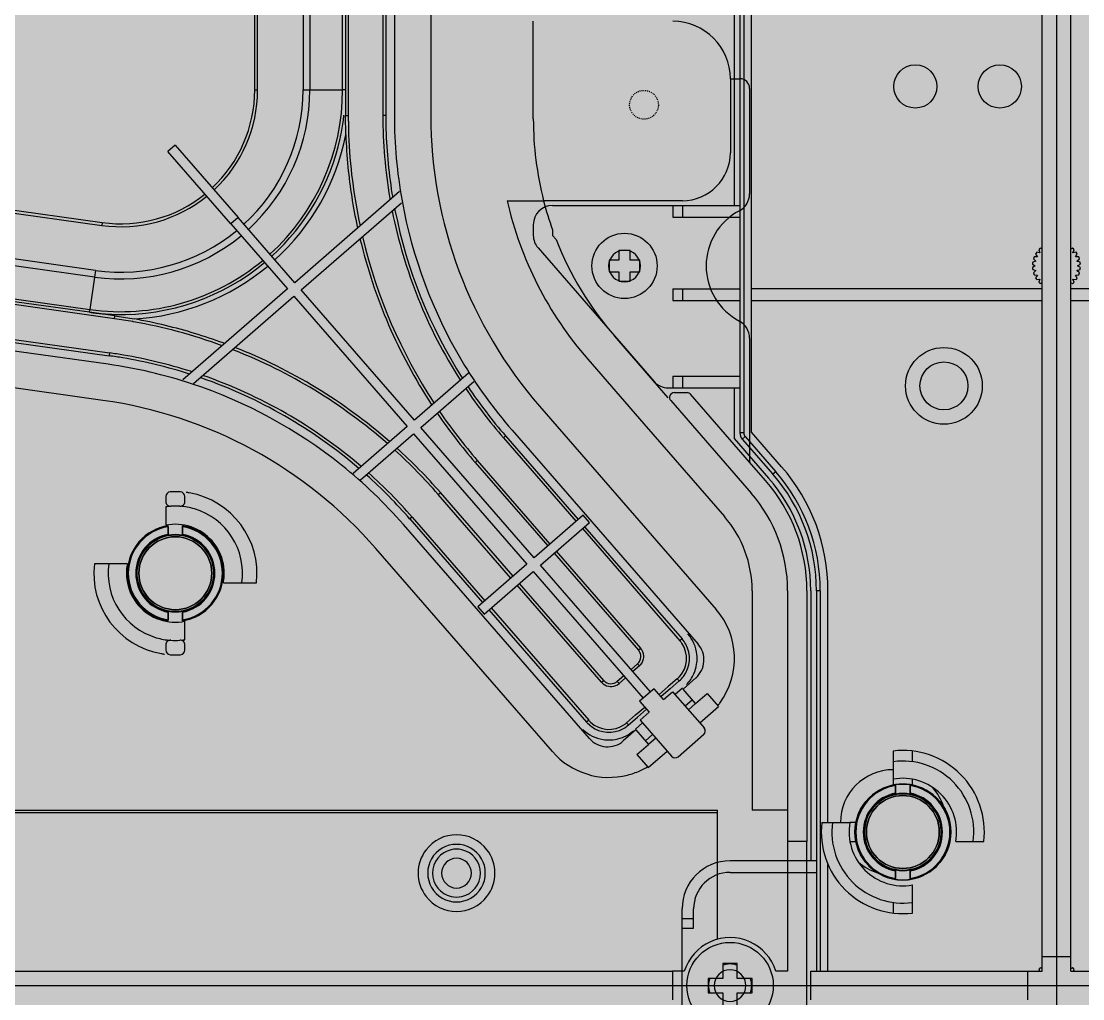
# Model space of a CAD drawing. Header units: millimetres. Extents: x -1070 to 42146, y 1440 to 12921.
# Drawn here: x 5753.9 to 5864.5, y 3266.5 to 3368.3 of the extents above; entities that cross this region are included whole.
import ezdxf

# ---------------------------------------------------------------- set-up
doc = ezdxf.new("R2010")
doc.units = ezdxf.units.MM
doc.linetypes.add('HIDDEN', pattern=[0.2, 0.1, -0.1])
for name, color, linetype in [('CITI-3MM实线CONTINUOUS', 7, 'Continuous'), ('CITIE-TAO实线CONTINUOUS', 7, 'Continuous'), ('CUPOST实线CONTINUOUS', 7, 'Continuous'), ('DW-PLUS-XIANGTI隐藏线HIDDEN', 7, 'Continuous'), ('M4-S_3实线CONTINUOUS', 7, 'Continuous'), ('M4-S实线CONTINUOUS', 7, 'Continuous'), ('QUE-PLATE-0314实线CONTINUOUS', 7, 'Continuous')]:
    doc.layers.add(name, color=color, linetype=linetype)

msp = doc.modelspace()

# ---------------------------------------------------------------- hatches: boundary and pattern name
at = {"lineweight": -3}
h = msp.add_hatch(color=256, dxfattribs=at)
h.dxf.hatch_style = 1
h.paths.add_polyline_path([(5611.757, 3767.826), (5611.757, 2767.826), (6111.757, 2767.826), (6111.757, 3767.826)])

# ---------------------------------------------------------------- linework, layer by layer
at = {"color": 1, "lineweight": -3}
for p, q in [((5861.757, 3767.826), (5861.757, 2767.826)), ((5611.757, 3267.826), (6111.757, 3267.826))]:
    msp.add_line(p, q, dxfattribs=at)
at = {"color": 7, "linetype": 'Continuous', "lineweight": -3}
for p, q in [((5778.23, 3361.163), (5778.23, 3400.924)), ((5778.53, 3361.163), (5778.53, 3400.924)), ((5783.266, 3400.924), (5783.266, 3361.163)), ((5783.973, 3400.924), (5783.973, 3361.163)), ((5787.388, 3361.163), (5787.388, 3400.924)), ((5787.68, 3400.924), (5787.68, 3361.163)), ((5787.98, 3400.924), (5787.98, 3358.504)), ((5791.58, 3400.924), (5791.58, 3358.504)), ((5791.88, 3400.924), (5791.88, 3358.504)), ((5792.78, 3400.924), (5792.78, 3358.504)), ((5796.58, 3400.924), (5796.58, 3358.504)), ((5807.257, 3358.157), (5807.257, 3368.326)), ((5827.788, 3362.326), (5828.788, 3362.326)), ((5827.788, 3362.326), (5827.788, 3354.623)), ((5829.788, 3361.326), (5829.788, 3350.342)), ((5778.23, 3361.163), (5778.53, 3361.163)), ((5783.266, 3361.163), (5783.973, 3361.163)), ((5783.973, 3361.163), (5787.388, 3361.163)), ((5787.68, 3361.163), (5787.388, 3361.163)), ((5787.68, 3361.163), (5787.68, 3358.504)), ((5787.718, 3356.482), (5787.68, 3358.504)), ((5787.68, 3358.504), (5787.98, 3358.504)), ((5791.88, 3358.504), (5791.58, 3358.504)), ((5769.937, 3355.418), (5769.182, 3354.762)), ((5775.743, 3347.215), (5769.182, 3354.762)), ((5769.937, 3355.418), (5776.498, 3347.871)), ((5722.924, 3352.586), (5762.297, 3347.052)), ((5722.966, 3352.883), (5762.339, 3347.349)), ((5793.314, 3350.564), (5782.402, 3341.079)), ((5783.058, 3340.324), (5793.512, 3349.412)), ((5804.522, 3349.623), (5808.329, 3349.623)), ((5822.788, 3349.623), (5808.329, 3349.623)), ((5761.54, 3341.662), (5722.167, 3347.196)), ((5761.638, 3342.362), (5722.265, 3347.896)), ((5762.339, 3347.349), (5762.297, 3347.052)), ((5776.498, 3347.871), (5775.743, 3347.215)), ((5775.743, 3347.215), (5781.647, 3340.423)), ((5782.402, 3341.079), (5776.498, 3347.871)), ((5809.257, 3346.582), (5809.257, 3346.006)), ((5809.257, 3346.006), (5809.634, 3345.572)), ((5761.024, 3337.991), (5721.651, 3343.525)), ((5721.691, 3343.815), (5761.065, 3338.281)), ((5763.616, 3337.324), (5721.609, 3343.228)), ((5761.54, 3341.662), (5761.065, 3338.281)), ((5761.638, 3342.362), (5761.54, 3341.662)), ((5781.647, 3340.423), (5770.736, 3330.938)), ((5794.867, 3326.739), (5783.058, 3340.324)), ((5721.066, 3339.366), (5763.073, 3333.462)), ((5721.108, 3339.663), (5763.115, 3333.759)), ((5771.849, 3330.581), (5782.303, 3339.668)), ((5782.303, 3339.668), (5794.113, 3326.083)), ((5762.947, 3332.571), (5720.941, 3338.474)), ((5761.024, 3337.991), (5761.065, 3338.281)), ((5763.657, 3337.621), (5761.024, 3337.991)), ((5763.616, 3337.324), (5763.657, 3337.621)), ((5763.657, 3337.621), (5765.654, 3337.303)), ((5762.419, 3328.808), (5720.412, 3334.711)), ((5821.321, 3329.08), (5815.719, 3335.523)), ((5829.788, 3335.309), (5829.788, 3322.388)), ((5763.115, 3333.759), (5763.073, 3333.462)), ((5812.927, 3333.096), (5818.776, 3326.367)), ((5800.496, 3331.633), (5794.867, 3326.739)), ((5795.523, 3325.985), (5801.047, 3330.786)), ((5821.946, 3329.623), (5823.271, 3329.623)), ((5829.788, 3322.388), (5823.648, 3329.451)), ((5807.913, 3328.194), (5826.308, 3307.033)), ((5821.568, 3328.795), (5829.955, 3319.147)), ((5794.113, 3326.083), (5788.483, 3321.19)), ((5807.332, 3312.4), (5795.523, 3325.985)), ((5818.776, 3326.367), (5827.162, 3316.72)), ((5789.245, 3320.527), (5794.769, 3325.329)), ((5794.769, 3325.329), (5806.578, 3311.744)), ((5804.366, 3325.111), (5804.139, 3324.914)), ((5804.139, 3324.914), (5811.71, 3316.205)), ((5804.366, 3325.111), (5811.936, 3316.402)), ((5805.045, 3325.701), (5824.424, 3303.408)), ((5801.422, 3322.552), (5801.196, 3322.355)), ((5801.422, 3322.552), (5808.993, 3313.843)), ((5801.196, 3322.355), (5808.766, 3313.646)), ((5831.464, 3320.46), (5829.788, 3322.388)), ((5797.347, 3319.009), (5797.573, 3319.206)), ((5805.144, 3310.497), (5797.573, 3319.206)), ((5768.96, 3318.779), (5768.96, 3318.278)), ((5770.96, 3318.278), (5770.96, 3318.779)), ((5804.917, 3310.301), (5797.347, 3319.009)), ((5768.96, 3317.723), (5768.96, 3315.796)), ((5813.104, 3293.567), (5793.724, 3315.86)), ((5794.63, 3316.648), (5794.404, 3316.451)), ((5794.404, 3316.451), (5801.974, 3307.742)), ((5794.63, 3316.648), (5802.2, 3307.939)), ((5812.445, 3316.844), (5807.332, 3312.4)), ((5807.988, 3311.645), (5813.101, 3316.089)), ((5813.101, 3316.089), (5812.445, 3316.844)), ((5769.21, 3315.637), (5769.21, 3315.738)), ((5769.21, 3315.637), (5769.21, 3314.851)), ((5769.21, 3314.851), (5769.21, 3314.749)), ((5770.71, 3315.738), (5770.71, 3315.637)), ((5770.71, 3315.637), (5770.71, 3314.851)), ((5770.71, 3314.749), (5770.71, 3314.851)), ((5812.366, 3315.45), (5822.535, 3303.752)), ((5812.592, 3315.647), (5822.761, 3303.949)), ((5809.252, 3292.206), (5790.856, 3313.367)), ((5809.422, 3312.892), (5818.214, 3302.779)), ((5809.649, 3313.089), (5818.44, 3302.975)), ((5763.032, 3311.795), (5761.519, 3311.795)), ((5764.959, 3311.795), (5763.032, 3311.795)), ((5806.578, 3311.744), (5801.466, 3307.3)), ((5819.469, 3298.438), (5807.988, 3311.645)), ((5802.122, 3306.545), (5807.234, 3310.989)), ((5807.234, 3310.989), (5818.715, 3297.782)), ((5774.961, 3309.795), (5776.888, 3309.795)), ((5776.888, 3309.795), (5778.401, 3309.795)), ((5814.365, 3299.433), (5805.573, 3309.546)), ((5814.591, 3299.63), (5805.8, 3309.743)), ((5830.057, 3308.978), (5830.057, 3286.091)), ((5833.757, 3308.978), (5833.757, 3282.826)), ((5835.757, 3308.978), (5835.757, 3282.826)), ((5801.466, 3307.3), (5802.122, 3306.545)), ((5802.63, 3306.987), (5812.799, 3295.289)), ((5802.856, 3307.184), (5813.025, 3295.486)), ((5769.21, 3306.84), (5769.21, 3306.738)), ((5769.21, 3306.738), (5769.21, 3305.952)), ((5769.21, 3305.851), (5769.21, 3305.952)), ((5770.71, 3306.738), (5770.71, 3306.84)), ((5770.71, 3306.738), (5770.71, 3305.952)), ((5770.71, 3305.952), (5770.71, 3305.851)), ((5770.96, 3303.866), (5770.96, 3305.794)), ((5822.761, 3303.949), (5822.535, 3303.752)), ((5768.96, 3303.311), (5768.96, 3302.81)), ((5770.96, 3302.81), (5770.96, 3303.311)), ((5818.44, 3302.975), (5818.214, 3302.779)), ((5818.115, 3301.368), (5817.436, 3300.777)), ((5818.312, 3301.141), (5817.633, 3300.551)), ((5818.312, 3301.141), (5818.115, 3301.368)), ((5814.365, 3299.433), (5814.591, 3299.63)), ((5816.681, 3300.121), (5816.002, 3299.531)), ((5816.199, 3299.305), (5816.002, 3299.531)), ((5816.878, 3299.895), (5816.199, 3299.305)), ((5822.258, 3299.802), (5821.315, 3298.982)), ((5822.455, 3299.576), (5821.512, 3298.756)), ((5822.455, 3299.576), (5822.258, 3299.802)), ((5824.178, 3299.881), (5822.857, 3298.733)), ((5819.469, 3298.438), (5818.715, 3297.782)), ((5819.847, 3298.766), (5819.469, 3298.438)), ((5820.831, 3297.634), (5819.847, 3298.766)), ((5821.315, 3298.982), (5820.372, 3298.162)), ((5821.512, 3298.756), (5820.569, 3297.936)), ((5820.831, 3297.634), (5821.774, 3298.454)), ((5821.774, 3298.454), (5824.595, 3295.209)), ((5822.791, 3298.808), (5822.037, 3298.152)), ((5824.169, 3297.223), (5822.857, 3298.733)), ((5824.169, 3297.223), (5825.377, 3298.273)), ((5825.377, 3298.273), (5826.558, 3296.914)), ((5818.715, 3297.782), (5818.337, 3297.454)), ((5818.337, 3297.454), (5819.322, 3296.322)), ((5823.841, 3297.601), (5823.086, 3296.944)), ((5824.169, 3297.223), (5823.414, 3296.567)), ((5816.975, 3295.21), (5817.919, 3296.03)), ((5817.919, 3296.03), (5818.862, 3296.85)), ((5818.116, 3295.804), (5819.059, 3296.624)), ((5818.378, 3295.502), (5819.322, 3296.322)), ((5824.595, 3295.209), (5826.558, 3296.914)), ((5813.025, 3295.486), (5812.799, 3295.289)), ((5816.975, 3295.21), (5817.172, 3294.983)), ((5817.172, 3294.983), (5818.116, 3295.804)), ((5818.641, 3295.2), (5817.886, 3294.544)), ((5818.378, 3295.502), (5821.199, 3292.256)), ((5824.595, 3295.209), (5825.055, 3294.68)), ((5817.951, 3294.468), (5816.631, 3293.32)), ((5817.951, 3294.468), (5819.264, 3292.959)), ((5819.69, 3293.992), (5818.936, 3293.336)), ((5822.364, 3291.679), (5825.005, 3293.975)), ((5818.056, 3291.909), (5819.264, 3292.959)), ((5820.018, 3293.615), (5819.264, 3292.959)), ((5818.056, 3291.909), (5819.237, 3290.551)), ((5819.237, 3290.551), (5821.199, 3292.256)), ((5821.199, 3292.256), (5821.658, 3291.728)), ((5845.007, 3288.668), (5845.007, 3288.769)), ((5845.007, 3288.668), (5845.007, 3287.882)), ((5846.507, 3288.769), (5846.507, 3288.668)), ((5846.507, 3288.668), (5846.507, 3287.882)), ((5845.007, 3287.882), (5845.007, 3287.78)), ((5846.507, 3287.78), (5846.507, 3287.882)), ((5642.018, 3286.091), (5826.457, 3286.091)), ((5826.457, 3272.654), (5826.457, 3286.091)), ((5833.757, 3286.091), (5830.057, 3286.091)), ((5826.457, 3285.841), (5711.097, 3285.841)), ((5835.757, 3282.826), (5833.757, 3282.826)), ((5833.757, 3282.826), (5833.757, 3269.326)), ((5835.757, 3252.826), (5835.757, 3282.826)), ((5845.007, 3279.871), (5845.007, 3279.77)), ((5845.007, 3279.77), (5845.007, 3278.984)), ((5846.507, 3279.77), (5846.507, 3279.871)), ((5846.507, 3279.77), (5846.507, 3278.984)), ((5845.007, 3278.882), (5845.007, 3278.984)), ((5846.507, 3278.984), (5846.507, 3278.882)), ((5737.357, 3269.326), (5821.757, 3269.326)), ((5822.987, 3269.326), (5821.757, 3269.326)), ((5821.757, 3269.326), (5821.757, 3266.326)), ((5833.757, 3269.326), (5832.526, 3269.326))]:
    msp.add_line(p, q, dxfattribs=at)
for centre, radius, start, end in [((5821.788, 3362.326), 6, 0, 90), ((5828.788, 3361.326), 1, 0, 90), ((5764.28, 3361.163), 13.95, 313.05405, 0), ((5764.28, 3361.163), 14.25, 313.01079, 0), ((5764.28, 3361.163), 18.986, 312.50909, 0), ((5764.28, 3361.163), 19.693, 312.45489, 0), ((5764.28, 3361.163), 23.107, 312.23988, 0), ((5764.28, 3361.163), 23.4, 348.72787, 352.71821), ((5764.28, 3361.163), 23.4, 352.71821, 353.52023), ((5842.78, 3358.504), 54.8, 180, 182.02285), ((5842.78, 3358.504), 51.2, 180, 189.67345), ((5842.78, 3358.504), 50.9, 180, 181.62101), ((5842.78, 3358.504), 50, 180, 190.25), ((5842.78, 3358.504), 46.2, 180, 221), ((5841.757, 3358.157), 34.5, 180, 194.32275), ((5842.78, 3358.504), 50.9, 181.62101, 189.67722), ((5764.28, 3361.163), 23.4, 312.22436, 347.5251), ((5764.28, 3361.163), 23.9, 312.19874, 348.72459), ((5764.28, 3361.163), 23.4, 347.5251, 348.72787), ((5842.78, 3358.504), 55.1, 182.09386, 185.60127), ((5842.78, 3358.504), 54.8, 182.02285, 182.08877), ((5842.78, 3358.504), 54.8, 182.08877, 192.12754), ((5822.788, 3354.623), 5, 270, 0), ((5842.78, 3358.504), 55.1, 185.60127, 192.12376), ((5764.28, 3361.163), 13.95, 262, 308.94595), ((5827.788, 3350.342), 2, 297.83402, 0), ((5764.28, 3361.163), 14.25, 262, 308.98921), ((5842.78, 3358.504), 51.2, 189.67345, 189.8813), ((5842.78, 3358.504), 50, 190.25, 210.75), ((5841.757, 3358.157), 38.2, 192.91014, 221), ((5841.757, 3358.157), 34.5, 194.32275, 199.60486), ((5842.78, 3358.504), 51.2, 191.17969, 212.56441), ((5842.78, 3358.504), 50.9, 190.98595, 191.17406), ((5842.78, 3358.504), 50.9, 191.17406, 212.57134), ((5831.757, 3342.826), 6.5, 117.83402, 242.16598), ((5842.78, 3358.504), 55.1, 192.12376, 192.29941), ((5764.28, 3361.163), 19.693, 262, 309.54511), ((5764.28, 3361.163), 18.986, 262, 309.49091), ((5842.78, 3358.504), 54.8, 193.3148, 193.47342), ((5842.78, 3358.504), 54.8, 193.47342, 213.1751), ((5842.78, 3358.504), 55.1, 193.47835, 213.1692), ((5841.757, 3358.157), 34.5, 201.39514, 221), ((5816.757, 3342.826), 1.65, 0, 180), ((5764.28, 3361.163), 23.107, 262, 309.76012), ((5764.28, 3361.163), 23.4, 268.59611, 309.77564), ((5764.28, 3361.163), 23.9, 273.29629, 309.80126), ((5816.757, 3342.826), 1.65, 180, 0), ((5764.28, 3361.163), 23.4, 262, 268.48835), ((5755.989, 3283.057), 54.8, 79.97711, 82), ((5764.28, 3361.163), 23.4, 268.48835, 268.59611), ((5755.989, 3283.057), 54.8, 79.9017, 79.97711), ((5755.989, 3283.057), 54.8, 69.87246, 79.9017), ((5755.989, 3283.057), 55.1, 76.39879, 79.89668), ((5827.788, 3335.309), 2, 0, 62.16598), ((5755.989, 3283.057), 55.1, 69.87626, 76.39879), ((5755.989, 3283.057), 55.1, 69.70059, 69.87626), ((5755.989, 3283.057), 51.2, 80.34889, 82), ((5755.989, 3283.057), 51.2, 72.32655, 80.34889), ((5755.989, 3283.057), 54.8, 68.52658, 68.6852), ((5755.989, 3283.057), 54.8, 48.8249, 68.52658), ((5755.989, 3283.057), 55.1, 48.8308, 68.52165), ((5755.989, 3283.057), 50, 71.75, 82), ((5755.989, 3283.057), 50.9, 80.37899, 82), ((5755.989, 3283.057), 50.9, 72.32278, 80.37899), ((5842.78, 3358.504), 50, 210.75, 221), ((5755.989, 3283.057), 51.2, 72.1187, 72.32655), ((5755.989, 3283.057), 51.2, 49.43559, 70.82031), ((5755.989, 3283.057), 50, 51.25, 71.75), ((5755.989, 3283.057), 50.9, 70.82594, 71.01405), ((5755.989, 3283.057), 50.9, 49.42866, 70.82594), ((5842.78, 3358.504), 51.2, 212.56441, 212.62108), ((5842.78, 3358.504), 50.9, 213.74737, 221), ((5842.78, 3358.504), 51.2, 213.75065, 221), ((5821.946, 3329.123), 0.5, 90, 221), ((5823.271, 3329.123), 0.5, 41, 90), ((5755.989, 3283.057), 46.2, 41, 82), ((5842.78, 3358.504), 55.1, 213.1692, 213.21796), ((5842.78, 3358.504), 55.1, 214.26623, 221), ((5842.78, 3358.504), 54.8, 214.26337, 221), ((5755.989, 3283.057), 55.1, 48.78204, 48.8308), ((5755.989, 3283.057), 54.8, 41, 47.73663), ((5755.989, 3283.057), 55.1, 41, 47.73377), ((5755.989, 3283.057), 50, 41, 51.25), ((5755.989, 3283.057), 51.2, 49.37892, 49.43559), ((5755.989, 3283.057), 50.9, 41, 48.25263), ((5755.989, 3283.057), 51.2, 41, 48.24935), ((5818.257, 3308.978), 17.5, 0, 41), ((5769.46, 3318.779), 0.5, 93.58332, 180), ((5769.96, 3310.795), 8.5, 86.41668, 93.58332), ((5770.46, 3318.779), 0.5, 0, 86.41668), ((5769.96, 3310.795), 8.5, 80.15881, 82.46232), ((5769.96, 3310.795), 8.5, 353.24367, 80.15881), ((5769.46, 3318.278), 0.5, 180, 273.82255), ((5770.46, 3318.278), 0.5, 266.17745, 0), ((5818.257, 3308.978), 15.5, 0, 41), ((5769.96, 3310.795), 7, 95.29417, 98.21321), ((5769.96, 3310.795), 7, 86.17745, 93.82255), ((5769.96, 3310.795), 7, 79.76053, 86.17743), ((5769.96, 3310.795), 7, 73.4912, 79.76053), ((5769.96, 3310.795), 7, 351.78679, 73.4912), ((5769.96, 3310.795), 5.1, 71.32047, 101.30773), ((5818.257, 3308.978), 11.8, 0, 41), ((5769.96, 3310.795), 5, 98.62693, 177.53429), ((5769.96, 3310.795), 4.9, 98.80437, 261.19563), ((5769.96, 3310.795), 4.125, 100.47568, 259.52432), ((5769.96, 3310.795), 4.025, 100.739, 180), ((5769.96, 3310.795), 4.025, 79.261, 100.739), ((5769.96, 3310.795), 4, 79.25907, 100.74093), ((5769.96, 3310.795), 4, 79.25907, 100.74093), ((5769.96, 3310.795), 5, 0, 81.37307), ((5769.96, 3310.795), 4.9, 278.80437, 81.19563), ((5769.96, 3310.795), 4.125, 280.47568, 79.52432), ((5769.96, 3310.795), 4.025, 0, 79.261), ((5769.96, 3310.795), 5.1, 11.21536, 71.32047), ((5769.96, 3310.795), 4, 100.74093, 177.39131), ((5769.96, 3310.795), 4, 100.74093, 177.39131), ((5769.96, 3310.795), 3.8, 0, 180), ((5769.96, 3310.795), 4, 2.60869, 79.25907), ((5769.96, 3310.795), 8.5, 173.24367, 260.15881), ((5769.96, 3310.795), 7, 171.78679, 253.4912), ((5769.96, 3310.795), 5.1, 168.69227, 176.40894), ((5769.96, 3310.795), 5.1, 356.40894, 11.21536), ((5769.96, 3310.795), 5.1, 176.40894, 191.21536), ((5769.96, 3310.795), 5, 177.53429, 180), ((5769.96, 3310.795), 5, 180, 261.37307), ((5769.96, 3310.795), 4.025, 180, 259.261), ((5769.96, 3310.795), 4, 177.39131, 180), ((5769.96, 3310.795), 4, 177.39131, 180), ((5769.96, 3310.795), 4, 180, 182.60869), ((5769.96, 3310.795), 4, 180, 182.60869), ((5769.96, 3310.795), 4, 182.60869, 259.25907), ((5769.96, 3310.795), 4, 182.60869, 259.25907), ((5769.96, 3310.795), 3.8, 180, 0), ((5769.96, 3310.795), 4, 280.74093, 357.39131), ((5769.96, 3310.795), 4.025, 280.739, 0), ((5769.96, 3310.795), 5, 278.62693, 357.53429), ((5769.96, 3310.795), 4, 0, 2.60869), ((5769.96, 3310.795), 4, 0, 2.60869), ((5769.96, 3310.795), 4, 357.39131, 0), ((5769.96, 3310.795), 5, 357.53429, 0), ((5769.96, 3310.795), 5.1, 348.69227, 356.40894), ((5769.96, 3310.795), 5.1, 191.21536, 251.32047), ((5820.421, 3301.915), 7.8, 323.46966, 41), ((5769.96, 3310.795), 5.1, 251.32047, 281.30773), ((5769.96, 3310.795), 4.025, 259.261, 280.739), ((5769.96, 3310.795), 4, 259.25907, 280.74093), ((5769.96, 3310.795), 4, 259.25907, 280.74093), ((5769.96, 3310.795), 7, 253.4912, 259.76053), ((5769.96, 3310.795), 7, 259.76053, 266.17743), ((5769.46, 3303.311), 0.5, 86.17745, 180), ((5769.96, 3310.795), 7, 266.17745, 273.82255), ((5770.46, 3303.311), 0.5, 0, 93.82255), ((5769.96, 3310.795), 7, 275.29417, 278.21321), ((5820.421, 3301.915), 2.8, 34.95761, 41), ((5820.421, 3301.915), 3.1, 28.91298, 41), ((5820.421, 3301.915), 3.9, 6.01277, 41), ((5769.46, 3302.81), 0.5, 180, 266.41668), ((5770.46, 3302.81), 0.5, 273.58332, 0), ((5817.459, 3302.123), 1, 18.5, 41), ((5817.459, 3302.123), 1.3, 3.53963, 41), ((5820.421, 3301.915), 2.8, 317.0428, 34.95761), ((5820.421, 3301.915), 3.1, 323.08702, 28.91298), ((5822.538, 3301.767), 2.5, 18.50006, 41), ((5769.96, 3310.795), 8.5, 260.15881, 262.46232), ((5769.96, 3310.795), 8.5, 266.41668, 273.58332), ((5817.459, 3302.123), 1, 311, 333.5), ((5817.459, 3302.123), 1.3, 311, 348.4981), ((5817.459, 3302.123), 1, 333.5, 18.5), ((5817.459, 3302.123), 1.3, 348.4981, 3.53963), ((5820.421, 3301.915), 3.9, 351.01277, 0.98723), ((5820.421, 3301.915), 3.9, 0.98723, 6.01277), ((5822.538, 3301.767), 2.5, 333.50007, 356.00012), ((5822.538, 3301.767), 2.5, 356.00012, 18.50006), ((5820.421, 3301.915), 3.9, 336.01277, 351.01277), ((5822.538, 3301.767), 2.5, 311, 333.50007), ((5815.346, 3300.286), 1.3, 221, 258.4981), ((5815.346, 3300.286), 1, 221, 243.5), ((5815.346, 3300.286), 1, 243.5, 288.5), ((5815.346, 3300.286), 1.3, 273.53963, 311), ((5815.346, 3300.286), 1, 288.5, 311), ((5820.421, 3301.915), 2.8, 311, 317.0428), ((5820.421, 3301.915), 3.1, 311, 323.08702), ((5820.421, 3301.915), 3.9, 316.06268, 336.01277), ((5815.346, 3300.286), 1.3, 258.4981, 273.53963), ((5820.421, 3301.915), 7.8, 320.96677, 323.46966), ((5815.139, 3297.323), 3.1, 221, 233.08702), ((5815.139, 3297.323), 2.8, 221, 227.00142), ((5815.139, 3297.323), 2.8, 227.00142, 304.99881), ((5815.139, 3297.323), 3.1, 233.08702, 298.91298), ((5815.139, 3297.323), 3.1, 298.91298, 311), ((5815.139, 3297.323), 2.8, 304.99881, 311), ((5815.139, 3297.323), 3.9, 226.06268, 261.01277), ((5815.139, 3297.323), 3.9, 291.01277, 296), ((5815.139, 3297.323), 3.9, 296, 311), ((5824.677, 3294.352), 0.5, 311, 41), ((5814.991, 3295.207), 2.5, 221, 243.50007), ((5814.991, 3295.207), 2.5, 243.50007, 266.00012), ((5815.139, 3297.323), 3.9, 261.01277, 270.98723), ((5814.991, 3295.207), 2.5, 266.00012, 288.50006), ((5815.139, 3297.323), 3.9, 270.98723, 276.01277), ((5815.139, 3297.323), 3.9, 276.01277, 291.01277), ((5814.991, 3295.207), 2.5, 288.50006, 311), ((5815.139, 3297.323), 7.8, 221, 284.35635), ((5822.036, 3292.056), 0.5, 221, 311), ((5815.139, 3297.323), 7.8, 294.34887, 301.03323), ((5815.139, 3297.323), 7.8, 284.35635, 294.34887), ((5845.757, 3283.826), 5, 98.62693, 180), ((5845.757, 3283.826), 4.9, 98.80437, 261.19563), ((5845.757, 3283.826), 5, 81.37307, 98.62693), ((5845.757, 3283.826), 5, 0, 81.37307), ((5845.757, 3283.826), 4.9, 278.80437, 81.19563), ((5845.757, 3283.826), 4.125, 100.47568, 259.52432), ((5845.757, 3283.826), 4.025, 100.739, 180), ((5845.757, 3283.826), 4, 100.74093, 177.39131), ((5845.757, 3283.826), 4, 100.74093, 177.39131), ((5845.757, 3283.826), 3.8, 0, 180), ((5845.757, 3283.826), 4.025, 79.261, 100.739), ((5845.757, 3283.826), 4, 79.25907, 100.74093), ((5845.757, 3283.826), 4, 79.25907, 100.74093), ((5845.757, 3283.826), 4, 2.60869, 79.25907), ((5845.757, 3283.826), 4.125, 280.47568, 79.52432), ((5845.757, 3283.826), 4.025, 0, 79.261), ((5845.757, 3283.826), 5, 180, 261.37307), ((5845.757, 3283.826), 4.025, 180, 259.261), ((5845.757, 3283.826), 4, 177.39131, 180), ((5845.757, 3283.826), 4, 177.39131, 180), ((5845.757, 3283.826), 4, 180, 182.60869), ((5845.757, 3283.826), 4, 180, 182.60869), ((5845.757, 3283.826), 3.8, 180, 0), ((5845.757, 3283.826), 4.025, 280.739, 0), ((5845.757, 3283.826), 5, 278.62693, 0), ((5845.757, 3283.826), 4, 0, 2.60869), ((5845.757, 3283.826), 4, 0, 2.60869), ((5845.757, 3283.826), 4, 357.39131, 0), ((5799.257, 3279.545), 4, 37.54339, 142.45661), ((5845.757, 3283.826), 4, 182.60869, 259.25907), ((5845.757, 3283.826), 4, 182.60869, 259.25907), ((5845.757, 3283.826), 4, 280.74093, 357.39131), ((5799.257, 3279.545), 4, 142.45661, 180), ((5799.257, 3279.545), 3, 120.0659, 180), ((5799.257, 3279.545), 2.5, 102.85635, 180), ((5799.257, 3279.545), 3, 59.93589, 120.0659), ((5799.257, 3279.545), 2.5, 77.14317, 102.85635), ((5799.257, 3279.545), 2.5, 0, 77.14317), ((5799.257, 3279.545), 3, 0, 59.93589), ((5799.257, 3279.545), 4, 0, 37.54339), ((5799.257, 3279.545), 1.55, 90, 180), ((5799.257, 3279.545), 1.55, 0, 90), ((5799.257, 3279.545), 4, 180, 217.54339), ((5799.257, 3279.545), 3, 180, 239.93589), ((5799.257, 3279.545), 2.5, 180, 257.14317), ((5799.257, 3279.545), 1.55, 180, 270), ((5799.257, 3279.545), 1.55, 270, 0), ((5799.257, 3279.545), 2.5, 282.85635, 0), ((5799.257, 3279.545), 3, 300.0659, 0), ((5799.257, 3279.545), 4, 322.45661, 0), ((5845.757, 3283.826), 4.025, 259.261, 280.739), ((5845.757, 3283.826), 4, 259.25907, 280.74093), ((5845.757, 3283.826), 4, 259.25907, 280.74093), ((5845.757, 3283.826), 5, 261.37307, 278.62693), ((5799.257, 3279.545), 4, 217.54339, 322.45661), ((5799.257, 3279.545), 3, 239.93589, 300.0659), ((5799.257, 3279.545), 2.5, 257.14317, 282.85635), ((5827.757, 3267.826), 5, 17.4576, 114.23964), ((5827.757, 3267.826), 5, 114.23964, 162.5424), ((5827.757, 3267.826), 1.65, 0, 180), ((5827.757, 3267.826), 1.65, 180, 0)]:
    msp.add_arc(centre, radius, start, end, dxfattribs=at)
at = {"layer": 'CITI-3MM实线CONTINUOUS', "color": 7, "lineweight": -3}
for centre, radius in [((5769.96, 3310.795), 4), ((5769.96, 3310.795), 3.8), ((5845.757, 3283.826), 4), ((5845.757, 3283.826), 3.8)]:
    msp.add_circle(centre, radius, dxfattribs=at)
at = {"layer": 'CITIE-TAO实线CONTINUOUS', "color": 7, "lineweight": -3}
for p, q in [((5769.21, 3314.749), (5769.21, 3315.738)), ((5770.71, 3314.749), (5770.71, 3315.738)), ((5769.21, 3305.851), (5769.21, 3306.84)), ((5770.71, 3305.851), (5770.71, 3306.84)), ((5845.007, 3287.78), (5845.007, 3288.769)), ((5846.507, 3287.78), (5846.507, 3288.769)), ((5845.007, 3278.882), (5845.007, 3279.871)), ((5846.507, 3278.882), (5846.507, 3279.871))]:
    msp.add_line(p, q, dxfattribs=at)
for centre, radius in [((5769.96, 3310.795), 4.025), ((5845.757, 3283.826), 5), ((5845.757, 3283.826), 4.025)]:
    msp.add_circle(centre, radius, dxfattribs=at)
for centre, radius, start, end in [((5769.96, 3310.795), 5, 98.62693, 180), ((5769.96, 3310.795), 4.9, 98.80437, 261.19563), ((5769.96, 3310.795), 4.125, 100.47568, 259.52432), ((5769.96, 3310.795), 4.9, 278.80437, 81.19563), ((5769.96, 3310.795), 4.125, 280.47568, 79.52432), ((5769.96, 3310.795), 5, 278.62693, 0), ((5845.757, 3283.826), 4.9, 98.80437, 261.19563), ((5845.757, 3283.826), 4.9, 278.80437, 81.19563), ((5845.757, 3283.826), 4.125, 100.47568, 259.52432), ((5845.757, 3283.826), 4.125, 280.47568, 79.52432)]:
    msp.add_arc(centre, radius, start, end, dxfattribs=at)
at = {"layer": 'CUPOST实线CONTINUOUS', "color": 7, "lineweight": -3}
for p, q in [((5860.257, 3344.596), (5860.069, 3344.67)), ((5863.445, 3344.67), (5863.257, 3344.596)), ((5859.363, 3343.547), (5859.612, 3343.315)), ((5859.775, 3343.78), (5859.436, 3343.755)), ((5859.583, 3344.061), (5859.775, 3343.78)), ((5860.037, 3344.198), (5859.701, 3344.248)), ((5859.913, 3344.514), (5860.037, 3344.198)), ((5863.477, 3344.198), (5863.601, 3344.514)), ((5863.813, 3344.248), (5863.477, 3344.198)), ((5863.739, 3343.78), (5863.93, 3344.061)), ((5864.078, 3343.755), (5863.739, 3343.78)), ((5863.902, 3343.315), (5864.151, 3343.547)), ((5859.262, 3342.996), (5859.557, 3342.826)), ((5859.557, 3342.826), (5859.262, 3342.656)), ((5859.612, 3343.315), (5859.287, 3343.215)), ((5859.287, 3342.436), (5859.612, 3342.336)), ((5864.226, 3343.215), (5863.902, 3343.315)), ((5863.902, 3342.336), (5864.226, 3342.436)), ((5863.957, 3342.826), (5864.251, 3342.996)), ((5864.251, 3342.656), (5863.957, 3342.826)), ((5859.612, 3342.336), (5859.363, 3342.105)), ((5859.436, 3341.897), (5859.775, 3341.871)), ((5859.775, 3341.871), (5859.583, 3341.591)), ((5859.701, 3341.404), (5860.037, 3341.454)), ((5860.037, 3341.454), (5859.913, 3341.138)), ((5863.601, 3341.138), (5863.477, 3341.454)), ((5863.477, 3341.454), (5863.813, 3341.404)), ((5863.739, 3341.871), (5864.078, 3341.897)), ((5863.93, 3341.591), (5863.739, 3341.871)), ((5864.151, 3342.105), (5863.902, 3342.336)), ((5860.069, 3340.982), (5860.257, 3341.055)), ((5863.257, 3341.055), (5863.445, 3340.982)), ((5859.913, 3269.514), (5859.986, 3269.326)), ((5860.257, 3269.596), (5860.069, 3269.67)), ((5863.445, 3269.67), (5863.257, 3269.596)), ((5863.527, 3269.326), (5863.601, 3269.514))]:
    msp.add_line(p, q, dxfattribs=at)
for centre, start, end in [((5861.757, 3342.826), 132.46754, 137.53244), ((5861.757, 3342.826), 42.46748, 47.53238), ((5861.757, 3342.826), 158.18182, 163.24672), ((5861.757, 3342.826), 145.32468, 150.38958), ((5861.757, 3342.826), 29.61034, 34.67524), ((5861.757, 3342.826), 16.7532, 21.8181), ((5861.757, 3342.826), 171.03896, 176.10386), ((5861.757, 3342.826), 183.8961, 188.961), ((5861.757, 3342.826), 3.89606, 8.96096), ((5861.757, 3342.826), 351.03892, 356.10382), ((5861.757, 3342.826), 196.75324, 201.81814), ((5861.757, 3342.826), 209.61038, 214.67528), ((5861.757, 3342.826), 325.32464, 330.38954), ((5861.757, 3342.826), 338.18178, 343.24668), ((5861.757, 3342.826), 222.46752, 227.53242), ((5861.757, 3342.826), 312.4675, 317.5324), ((5861.757, 3267.826), 132.46754, 137.53244), ((5861.757, 3267.826), 42.46748, 47.53238)]:
    msp.add_arc(centre, 2.5, start, end, dxfattribs=at)
at = {"layer": 'DW-PLUS-XIANGTI隐藏线HIDDEN', "color": 5, "linetype": 'HIDDEN', "lineweight": -3}
msp.add_circle((5818.788, 3359.623), 1.5, dxfattribs=at)
at = {"layer": 'M4-S_3实线CONTINUOUS', "color": 7, "lineweight": -3}
for p, q in [((5816.157, 3344.426), (5816.157, 3343.426)), ((5817.357, 3344.426), (5816.157, 3344.426)), ((5817.357, 3343.426), (5817.357, 3344.426)), ((5815.157, 3343.426), (5815.157, 3342.226)), ((5816.157, 3343.426), (5815.157, 3343.426)), ((5818.357, 3343.426), (5817.357, 3343.426)), ((5818.357, 3342.226), (5818.357, 3343.426)), ((5815.157, 3342.226), (5816.157, 3342.226)), ((5816.157, 3342.226), (5816.157, 3341.226)), ((5817.357, 3341.226), (5817.357, 3342.226)), ((5817.357, 3342.226), (5818.357, 3342.226)), ((5816.157, 3341.226), (5817.357, 3341.226))]:
    msp.add_line(p, q, dxfattribs=at)
msp.add_circle((5816.757, 3342.826), 3.4, dxfattribs=at)
at = {"layer": 'M4-S实线CONTINUOUS', "color": 7, "lineweight": -3}
for p, q in [((5827.007, 3270.126), (5827.007, 3268.576)), ((5828.507, 3270.126), (5827.007, 3270.126)), ((5828.507, 3268.576), (5828.507, 3270.126)), ((5825.457, 3268.576), (5825.457, 3267.076)), ((5827.007, 3268.576), (5825.457, 3268.576)), ((5830.057, 3268.576), (5828.507, 3268.576)), ((5830.057, 3267.076), (5830.057, 3268.576)), ((5825.457, 3267.076), (5827.007, 3267.076)), ((5827.007, 3267.076), (5827.007, 3265.526)), ((5828.507, 3265.526), (5828.507, 3267.076)), ((5828.507, 3267.076), (5830.057, 3267.076))]:
    msp.add_line(p, q, dxfattribs=at)
msp.add_circle((5827.757, 3267.826), 4.5, dxfattribs=at)
at = {"layer": 'QUE-PLATE-0314实线CONTINUOUS', "color": 7, "lineweight": -3}
for p, q in [((5860.257, 3269.326), (5860.257, 3481.426)), ((5863.257, 3269.326), (5863.257, 3481.426)), ((5828.188, 3373.798), (5828.188, 3349.123)), ((5829.188, 3373.402), (5829.188, 3325.436)), ((5829.988, 3325.511), (5829.988, 3373.846)), ((5828.788, 3373.203), (5828.788, 3325.436)), ((5809.257, 3349.123), (5828.788, 3349.123)), ((5821.788, 3349.123), (5821.788, 3347.923)), ((5822.788, 3349.123), (5822.788, 3347.923)), ((5821.788, 3347.923), (5828.788, 3347.923)), ((5807.257, 3347.123), (5807.257, 3346.006)), ((5807.747, 3344.694), (5819.816, 3330.811)), ((5860.257, 3344.596), (5860.069, 3344.67)), ((5863.257, 3344.596), (5863.445, 3344.67)), ((5859.363, 3343.547), (5859.612, 3343.315)), ((5859.775, 3343.78), (5859.436, 3343.755)), ((5859.583, 3344.061), (5859.775, 3343.78)), ((5860.037, 3344.198), (5859.701, 3344.248)), ((5859.913, 3344.514), (5860.037, 3344.198)), ((5863.477, 3344.198), (5863.601, 3344.514)), ((5863.813, 3344.248), (5863.477, 3344.198)), ((5863.739, 3343.78), (5863.93, 3344.061)), ((5864.078, 3343.755), (5863.739, 3343.78)), ((5863.902, 3343.315), (5864.151, 3343.547)), ((5859.262, 3342.996), (5859.557, 3342.826)), ((5859.557, 3342.826), (5859.262, 3342.656)), ((5859.612, 3343.315), (5859.287, 3343.215)), ((5859.287, 3342.436), (5859.612, 3342.336)), ((5864.226, 3343.215), (5863.902, 3343.315)), ((5863.902, 3342.336), (5864.226, 3342.436)), ((5863.957, 3342.826), (5864.251, 3342.996)), ((5864.251, 3342.656), (5863.957, 3342.826)), ((5859.612, 3342.336), (5859.363, 3342.105)), ((5859.436, 3341.897), (5859.775, 3341.871)), ((5859.775, 3341.871), (5859.583, 3341.591)), ((5859.701, 3341.404), (5860.037, 3341.454)), ((5860.037, 3341.454), (5859.913, 3341.138)), ((5863.601, 3341.138), (5863.477, 3341.454)), ((5863.477, 3341.454), (5863.813, 3341.404)), ((5863.739, 3341.871), (5864.078, 3341.897)), ((5863.93, 3341.591), (5863.739, 3341.871)), ((5864.151, 3342.105), (5863.902, 3342.336)), ((5821.788, 3340.426), (5821.788, 3339.226)), ((5821.788, 3340.426), (5828.788, 3340.426)), ((5822.788, 3340.426), (5822.788, 3339.226)), ((5860.257, 3340.426), (5829.988, 3340.426)), ((5860.257, 3341.055), (5860.069, 3340.982)), ((5863.257, 3341.055), (5863.445, 3340.982)), ((5893.525, 3340.426), (5863.257, 3340.426)), ((5821.788, 3339.226), (5828.788, 3339.226)), ((5829.988, 3339.226), (5860.257, 3339.226)), ((5863.257, 3339.226), (5893.525, 3339.226)), ((5821.788, 3331.323), (5821.788, 3330.123)), ((5821.788, 3331.323), (5828.788, 3331.323)), ((5822.788, 3331.323), (5822.788, 3330.123)), ((5821.325, 3330.123), (5828.788, 3330.123)), ((5828.188, 3330.123), (5828.188, 3324.838)), ((5828.188, 3324.838), (5831.766, 3320.722)), ((5829.188, 3325.436), (5828.788, 3325.436)), ((5829.335, 3325.043), (5829.033, 3324.78)), ((5829.033, 3324.78), (5832.219, 3321.116)), ((5829.335, 3325.043), (5832.521, 3321.378)), ((5833.124, 3321.903), (5829.988, 3325.511)), ((5832.521, 3321.378), (5832.219, 3321.116)), ((5836.157, 3308.978), (5836.157, 3280.826)), ((5836.757, 3308.978), (5836.757, 3269.326)), ((5837.157, 3308.978), (5836.757, 3308.978)), ((5837.157, 3308.978), (5837.157, 3269.326)), ((5837.957, 3284.826), (5837.957, 3308.978)), ((5844.757, 3292.267), (5844.757, 3289.336)), ((5846.757, 3291.158), (5846.757, 3292.267)), ((5844.757, 3289.336), (5844.757, 3288.715)), ((5846.757, 3288.715), (5846.757, 3289.324)), ((5837.316, 3284.826), (5840.247, 3284.826)), ((5840.868, 3284.826), (5840.247, 3284.826)), ((5840.258, 3282.826), (5840.868, 3282.826)), ((5851.267, 3282.826), (5854.198, 3282.826)), ((5836.757, 3280.826), (5827.757, 3280.826)), ((5837.957, 3269.326), (5837.957, 3280.448)), ((5827.757, 3279.626), (5836.757, 3279.626)), ((5846.757, 3275.385), (5846.757, 3278.316)), ((5844.757, 3276.494), (5844.757, 3275.385)), ((5822.757, 3259.826), (5822.757, 3275.826)), ((5823.957, 3273.826), (5823.957, 3275.826)), ((5822.757, 3274.826), (5823.957, 3274.826)), ((5822.757, 3273.826), (5823.957, 3273.826)), ((5863.257, 3270.826), (5860.257, 3270.826)), ((5859.913, 3269.514), (5859.986, 3269.326)), ((5860.257, 3269.596), (5860.069, 3269.67)), ((5863.257, 3269.596), (5863.445, 3269.67)), ((5863.527, 3269.326), (5863.601, 3269.514)), ((5836.157, 3266.326), (5836.157, 3269.326)), ((5836.157, 3269.326), (5860.257, 3269.326)), ((5858.757, 3269.326), (5858.757, 3266.326)), ((5863.257, 3269.326), (5887.357, 3269.326))]:
    msp.add_line(p, q, dxfattribs=at)
for centre, radius in [((5847.057, 3361.526), 2.25), ((5855.857, 3361.526), 2.25), ((5850.038, 3330.326), 4), ((5850.038, 3330.326), 2.5)]:
    msp.add_circle(centre, radius, dxfattribs=at)
for centre, radius, start, end in [((5809.257, 3347.123), 2, 90, 180), ((5809.257, 3346.006), 2, 180, 221), ((5861.757, 3342.826), 2.5, 132.46754, 137.53244), ((5861.757, 3342.826), 2.5, 42.46748, 47.53238), ((5861.757, 3342.826), 2.5, 158.18182, 163.24672), ((5861.757, 3342.826), 2.5, 145.32468, 150.38958), ((5861.757, 3342.826), 2.5, 29.61034, 34.67524), ((5861.757, 3342.826), 2.5, 16.7532, 21.8181), ((5861.757, 3342.826), 2.5, 171.03896, 176.10386), ((5861.757, 3342.826), 2.5, 183.8961, 188.961), ((5861.757, 3342.826), 2.5, 3.89606, 8.96096), ((5861.757, 3342.826), 2.5, 351.03892, 356.10382), ((5861.757, 3342.826), 2.5, 196.75324, 201.81814), ((5861.757, 3342.826), 2.5, 209.61038, 214.67528), ((5861.757, 3342.826), 2.5, 325.32464, 330.38954), ((5861.757, 3342.826), 2.5, 338.18178, 343.24668), ((5861.757, 3342.826), 2.5, 222.46752, 227.53242), ((5861.757, 3342.826), 2.5, 312.4675, 317.5324), ((5821.325, 3332.123), 2, 221, 270), ((5829.788, 3325.436), 1, 180, 221), ((5829.788, 3325.436), 0.6, 180, 221), ((5818.257, 3308.978), 18.9, 0, 41), ((5818.257, 3308.978), 19.7, 0, 41), ((5818.257, 3308.978), 17.9, 0, 41), ((5818.257, 3308.978), 18.5, 0, 41), ((5845.757, 3283.826), 8.5, 353.24367, 96.75633), ((5845.757, 3283.826), 7.4, 352.23357, 97.76643), ((5844.757, 3284.826), 5.5, 90, 180), ((5845.757, 3283.826), 5.6, 349.71344, 100.28656), ((5844.757, 3284.826), 5.5, 17.0675, 41.37791), ((5845.757, 3283.826), 8.5, 173.24367, 276.75633), ((5845.757, 3283.826), 7.4, 172.23357, 277.76643), ((5845.757, 3283.826), 5.6, 169.71344, 280.28656), ((5827.757, 3275.826), 5, 90, 180), ((5844.757, 3284.826), 5.5, 228.71249, 252.79399), ((5827.757, 3275.826), 3.8, 90, 180), ((5827.757, 3267.826), 2.25, 70.51388, 109.48312), ((5861.757, 3267.826), 2.5, 132.46754, 137.53244), ((5861.757, 3267.826), 2.5, 42.46748, 47.53238), ((5827.757, 3267.826), 2.25, 160.51339, 199.4899), ((5827.757, 3267.826), 2.25, 340.51339, 19.4899)]:
    msp.add_arc(centre, radius, start, end, dxfattribs=at)

doc.saveas('drawing.dxf')
